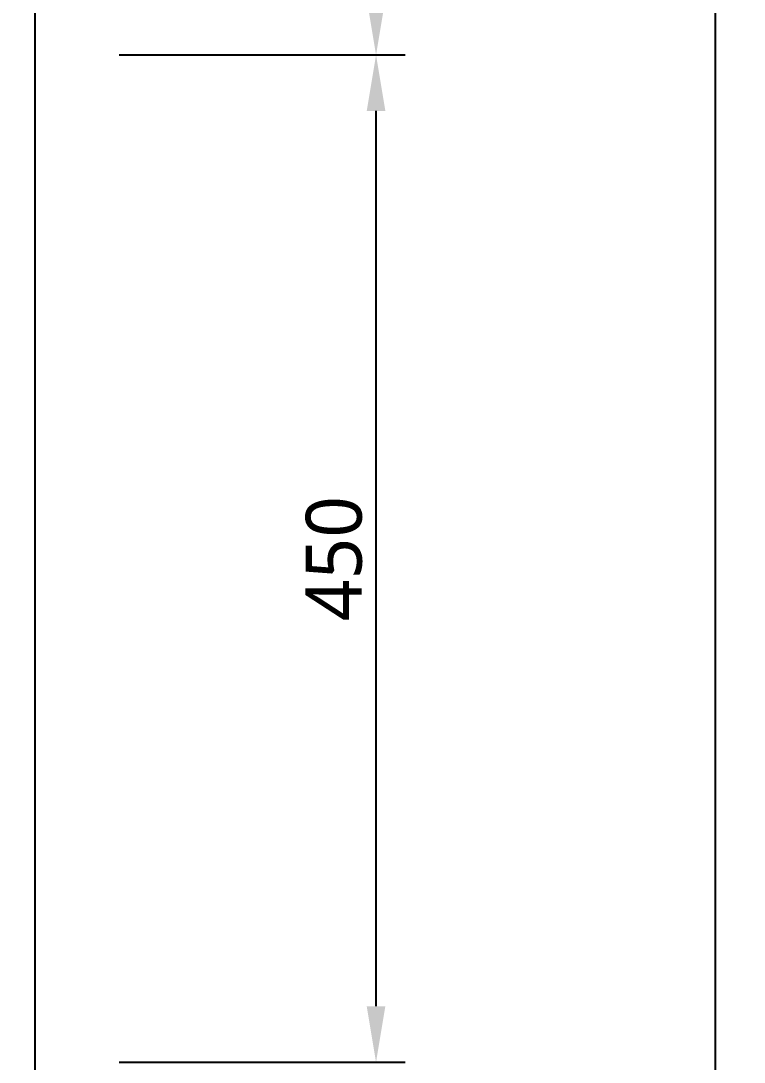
# Model space of a CAD drawing. Header units: millimetres. Extents: x -9013 to 516, y -36629 to 6082.
# Drawn here: x -3320.9 to -2997.6, y -17280.9 to -16815.6 of the extents above; entities that cross this region are included whole.
import ezdxf

# ---------------------------------------------------------------- set-up
doc = ezdxf.new("R2010")
doc.units = ezdxf.units.MM
doc.header["$LTSCALE"] = 0.05
doc.layers.get('0').update_dxf_attribs({"lineweight": 18})
doc.layers.get('Defpoints').update_dxf_attribs({"color": 140, "lineweight": 18})
doc.layers.add('1CO', color=4, linetype='Continuous')
doc.styles.add('trebuchet_MS', font='trebuc.ttf')
doc.dimstyles.new('MGP', dxfattribs={"dimtxt": 2.5, "dimasz": 2.5, "dimexe": 1.25, "dimexo": 0.625, "dimtad": 1, "dimdec": 0, "dimtxsty": 'trebuchet_MS', "dimcen": 2.5, "dimclrt": 7, "dimadec": 0, "dimazin": 0, "dimtfac": 1, "dimtdec": 0, "dimtmove": 0, "dimatfit": 3, "dimfxl": 1.148294, "dimfxlon": 1, "dimarcsym": 2})

# ---------------------------------------------------------------- blocks, each defined once
blk = doc.blocks.new('*D459')
at = {"color": 0, "lineweight": -2, "transparency": 16777216}
for p, q in [((-3276.99, -16830.88), (-3149.16, -16830.88)), ((-3162.16, -17255.88), (-3162.16, -16855.88)), ((-3276.99, -17280.88), (-3149.16, -17280.88))]:
    blk.add_line(p, q, dxfattribs=at)
at = {"color": 0, "transparency": 16777216}
for points in [[(-3166.33, -16855.88), (-3158, -16855.88), (-3162.16, -16830.88)], [(-3166.33, -17255.88), (-3158, -17255.88), (-3162.16, -17280.88)]]:
    blk.add_solid(points, dxfattribs=at)
at = {"layer": 'Defpoints', "color": 0, "transparency": 16777216}
for p in [(-3434.79, -16830.88), (-3162.16, -16830.88), (-3434.79, -17280.88)]:
    blk.add_point(p, dxfattribs=at)
at = {"color": 7, "transparency": 16777216, "insert": (-3180.88, -17055.88), "char_height": 25, "attachment_point": 5, "rotation": 90, "style": 'trebuchet_MS'}
blk.add_mtext('450', dxfattribs=at)
blk = doc.blocks.new('*D460')
at = {"color": 0, "lineweight": -2, "transparency": 16777216}
for p, q in [((-3276.99, -16730.88), (-3149.16, -16730.88)), ((-3162.16, -16805.88), (-3162.16, -16755.88)), ((-3276.99, -16830.88), (-3149.16, -16830.88))]:
    blk.add_line(p, q, dxfattribs=at)
at = {"color": 0, "transparency": 16777216}
for points in [[(-3166.33, -16755.88), (-3158, -16755.88), (-3162.16, -16730.88)], [(-3166.33, -16805.88), (-3158, -16805.88), (-3162.16, -16830.88)]]:
    blk.add_solid(points, dxfattribs=at)
at = {"layer": 'Defpoints', "color": 0, "transparency": 16777216}
for p in [(-3434.79, -16730.88), (-3162.16, -16730.88), (-3434.79, -16830.88)]:
    blk.add_point(p, dxfattribs=at)
at = {"color": 7, "transparency": 16777216, "insert": (-3180.88, -16780.88), "char_height": 25, "attachment_point": 5, "rotation": 90, "style": 'trebuchet_MS'}
blk.add_mtext('100', dxfattribs=at)
blk = doc.blocks.new('*D464')
at = {"color": 0, "lineweight": -2, "transparency": 16777216}
for p, q in [((-3125.48, -15080.88), (-2997.65, -15080.88)), ((-3010.65, -15105.88), (-3010.65, -17405.88)), ((-3125.48, -17430.88), (-2997.65, -17430.88))]:
    blk.add_line(p, q, dxfattribs=at)
at = {"color": 0, "transparency": 16777216}
for points in [[(-3014.82, -15105.88), (-3006.48, -15105.88), (-3010.65, -15080.88)], [(-3014.82, -17405.88), (-3006.48, -17405.88), (-3010.65, -17430.88)]]:
    blk.add_solid(points, dxfattribs=at)
at = {"layer": 'Defpoints', "color": 0, "transparency": 16777216}
for p in [(-3631.63, -15080.88), (-3378.33, -17430.88), (-3010.65, -17430.88)]:
    blk.add_point(p, dxfattribs=at)
at = {"color": 7, "transparency": 16777216, "insert": (-3029.37, -16255.88), "char_height": 25, "attachment_point": 5, "rotation": 90, "style": 'trebuchet_MS'}
blk.add_mtext('2350', dxfattribs=at)

msp = doc.modelspace()

# ---------------------------------------------------------------- linework, layer by layer
at = {"layer": '1CO'}
msp.add_line((-3314.46, -17430.88), (-3314.46, -15080.88), dxfattribs=at)

# ---------------------------------------------------------------- dimensions: what is measured, and where the dimension line sits
for base, p1, p2, picture, middle in [((-3010.65, -17430.88), (-3631.63, -15080.88), (-3378.33, -17430.88), '*D464', (-3029.37, -16255.88)), ((-3162.16, -16730.88), (-3434.79, -16830.88), (-3434.79, -16730.88), '*D460', (-3180.88, -16780.88)), ((-3162.16, -16830.88), (-3434.79, -17280.88), (-3434.79, -16830.88), '*D459', (-3180.88, -17055.88))]:
    dim = msp.add_linear_dim(base=base, p1=p1, p2=p2, angle=90, dimstyle='MGP', override={"dimscale": 100, "dimtxt": 0.25, "dimasz": 0.25, "dimexe": 0.13, "dimexo": 0.06, "dimgap": 0.06, "dimarcsym": 1})
    dim.commit()
    dim.dimension.update_dxf_attribs({"geometry": picture, "text_midpoint": middle})

doc.saveas('drawing.dxf')
